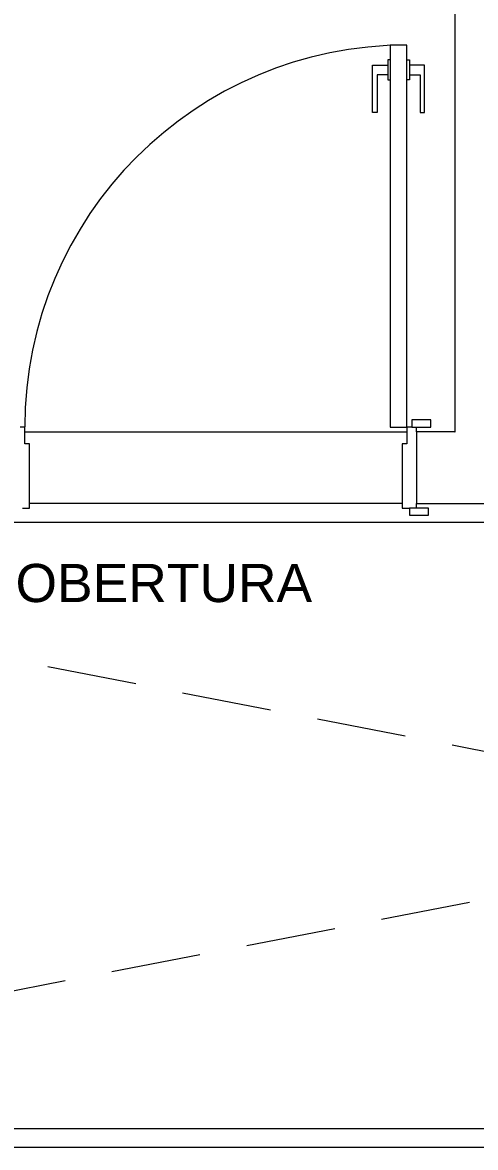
# Model space of a CAD drawing. Header units: millimetres. Extents: x 586.5 to 618.3, y 239.1 to 272.6.
# Drawn here: x 596.293 to 597.241, y 256.415 to 258.773 of the extents above; entities that cross this region are included whole.
import ezdxf

# ---------------------------------------------------------------- set-up
doc = ezdxf.new("R2010")
doc.units = ezdxf.units.MM
doc.header["$LTSCALE"] = 75
doc.linetypes.add('HIDDEN', pattern=[0.375, 0.25, -0.125])
for name, color, linetype, lineweight in [('A Arquitetura LRZ', 252, 'Continuous', 9), ('A Cumbuca LRZ', 254, 'HIDDEN', 9), ('A Esquadrias LRZ', 252, 'Continuous', 9), ('A Projeção LRZ', 253, 'HIDDEN', 9)]:
    doc.layers.add(name, color=color, linetype=linetype, lineweight=lineweight)
doc.styles.add('R80', font='arial.ttf')

msp = doc.modelspace()

# ---------------------------------------------------------------- linework, layer by layer
at = {"layer": 'A Arquitetura LRZ'}
for p, q in [((597.1975, 263.2604), (597.1975, 257.9154)), ((597.1975, 257.9154), (597.1175, 257.9154)), ((597.1175, 257.9154), (597.1175, 257.7654)), ((597.1975, 257.9154), (597.1985, 257.9154)), ((597.1175, 257.7654), (597.3475, 257.7654)), ((601.3475, 256.4154), (594.7465, 256.4154))]:
    msp.add_line(p, q, dxfattribs=at)
at = {"layer": 'A Esquadrias LRZ'}
for p, q in [((597.0975, 258.7254), (597.0625, 258.7254)), ((597.0625, 258.7254), (597.0625, 257.9254)), ((597.0975, 257.9254), (597.0975, 258.7254)), ((597.0625, 258.6946), (597.0574, 258.6946)), ((597.0574, 258.6946), (597.0574, 258.6737)), ((597.0975, 258.6946), (597.1027, 258.6946)), ((597.1027, 258.6946), (597.1027, 258.6737)), ((597.0257, 258.5847), (597.0257, 258.6837)), ((597.0257, 258.6837), (597.0574, 258.6837)), ((597.0574, 258.6737), (597.0574, 258.6527)), ((597.1344, 258.6837), (597.1027, 258.6837)), ((597.1027, 258.6737), (597.1027, 258.6527)), ((597.1344, 258.5847), (597.1344, 258.6837)), ((597.0574, 258.6637), (597.0351, 258.6637)), ((597.0351, 258.6637), (597.0351, 258.5847)), ((597.0574, 258.6527), (597.0625, 258.6527)), ((597.1027, 258.6527), (597.0975, 258.6527)), ((597.1027, 258.6637), (597.125, 258.6637)), ((597.125, 258.6637), (597.125, 258.5847)), ((597.0351, 258.5847), (597.0257, 258.5847)), ((597.125, 258.5847), (597.1344, 258.5847)), ((597.1075, 257.9404), (597.1075, 257.9254)), ((597.1475, 257.9404), (597.1075, 257.9404)), ((597.1475, 257.9254), (597.1475, 257.9404)), ((596.2975, 257.9254), (596.2875, 257.9254)), ((596.2975, 257.8904), (596.2975, 257.9254)), ((597.0625, 257.9254), (597.0975, 257.9254)), ((597.1075, 257.9254), (597.0975, 257.9254)), ((597.0975, 257.9254), (597.0975, 257.8904)), ((597.1075, 257.9254), (597.1475, 257.9254)), ((597.1175, 257.9154), (597.1175, 257.9254)), ((596.2975, 257.9154), (597.0975, 257.9154)), ((596.3075, 257.8904), (596.2975, 257.8904)), ((596.3075, 257.7554), (596.3075, 257.8904)), ((597.0975, 257.8904), (597.0875, 257.8904)), ((597.0875, 257.8904), (597.0875, 257.7554)), ((596.2929, 257.7554), (596.3075, 257.7554)), ((597.0875, 257.7654), (596.3075, 257.7654)), ((597.0875, 257.7554), (597.1025, 257.7554)), ((597.1425, 257.7554), (597.1025, 257.7554)), ((597.1025, 257.7554), (597.1025, 257.7404)), ((597.1175, 257.7554), (597.1175, 257.7654)), ((597.1425, 257.7404), (597.1425, 257.7554)), ((597.1025, 257.7404), (597.1425, 257.7404))]:
    msp.add_line(p, q, dxfattribs=at)
msp.add_arc((597.0975, 257.9259), 0.8, 90.0322, 180.0322, dxfattribs=at)
at = {"layer": 'A Projeção LRZ'}
for p, q in [((601.3275, 257.7254), (594.7865, 257.7254)), ((594.7865, 256.4554), (601.3275, 256.4554))]:
    msp.add_line(p, q, dxfattribs=at)
at = {"layer": 'A Projeção LRZ', "ltscale": 0.01}
for p, q in [((594.7865, 256.4554), (601.3275, 257.7254)), ((601.3275, 256.4554), (594.7865, 257.7254))]:
    msp.add_line(p, q, dxfattribs=at)

# ---------------------------------------------------------------- texts
at = {"layer": 'A Cumbuca LRZ', "style": 'R80'}
msp.add_text('SEM COBERTURA', height=0.08, dxfattribs=at).set_placement((595.9242, 257.5585))

doc.saveas('drawing.dxf')
